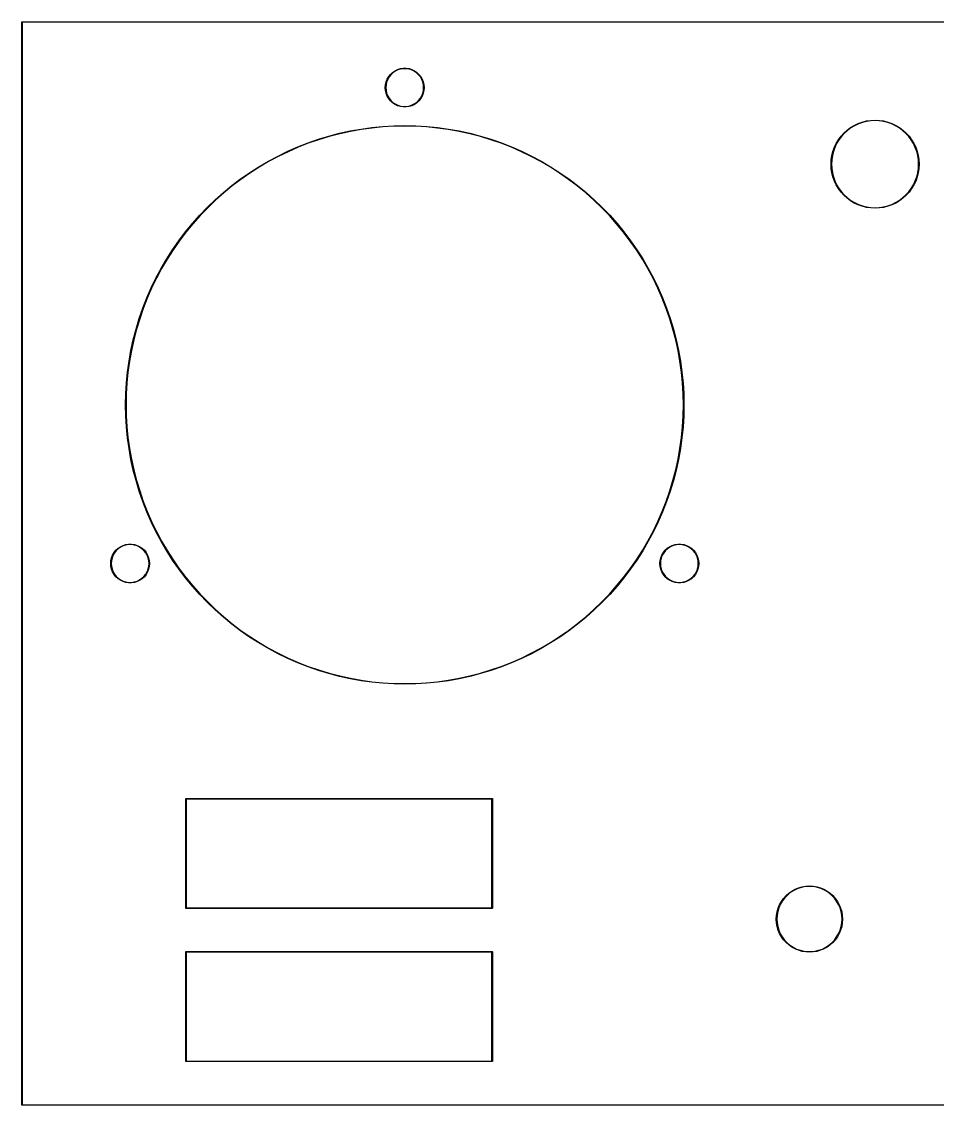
# Model space of a CAD drawing. Extents: x 2.16 to 8.74, y -5.47 to -1.57.
# Drawn here: x 2.164 to 5.46, y -5.473 to -1.574 of the extents above; entities that cross this region are included whole.
import ezdxf

# ---------------------------------------------------------------- set-up
doc = ezdxf.new("R2010")
doc.units = 0
doc.header["$MEASUREMENT"] = 0
doc.layers.add('BLACK', color=7, linetype='CONTINUOUS')

msp = doc.modelspace()

# ---------------------------------------------------------------- linework, layer by layer
at = {"layer": 'BLACK', "linetype": 'CONTINUOUS'}
for p, q in [((2.1644, -1.5748), (2.1647, -1.5741)), ((2.1644, -5.4724), (2.1644, -1.5748)), ((2.1647, -1.5741), (2.1654, -1.5738)), ((2.1654, -1.5738), (8.7402, -1.5738)), ((2.1663, -1.5758), (2.1663, -5.4715)), ((8.7392, -1.5758), (2.1663, -1.5758)), ((3.4997, -1.7564), (3.5084, -1.7505)), ((3.5093, -1.752), (3.5008, -1.7578)), ((3.5084, -1.7505), (3.5178, -1.746)), ((3.5184, -1.7476), (3.5093, -1.752)), ((3.5178, -1.746), (3.5278, -1.7429)), ((3.5282, -1.7446), (3.5184, -1.7476)), ((3.5278, -1.7429), (3.5381, -1.7413)), ((3.5382, -1.7431), (3.5282, -1.7446)), ((3.5381, -1.7413), (3.5485, -1.7413)), ((3.5484, -1.7431), (3.5382, -1.7431)), ((3.5585, -1.7446), (3.5484, -1.7431)), ((3.5485, -1.7413), (3.5589, -1.7429)), ((3.5682, -1.7476), (3.5585, -1.7446)), ((3.5589, -1.7429), (3.5688, -1.746)), ((3.5774, -1.752), (3.5682, -1.7476)), ((3.5688, -1.746), (3.5782, -1.7505)), ((3.5858, -1.7578), (3.5774, -1.752)), ((3.5782, -1.7505), (3.5869, -1.7564)), ((3.4742, -1.8006), (3.4765, -1.7904)), ((3.4782, -1.7909), (3.476, -1.8009)), ((3.4765, -1.7904), (3.4803, -1.7807)), ((3.4819, -1.7815), (3.4782, -1.7909)), ((3.4803, -1.7807), (3.4856, -1.7717)), ((3.487, -1.7727), (3.4819, -1.7815)), ((3.4856, -1.7717), (3.4921, -1.7635)), ((3.4934, -1.7647), (3.487, -1.7727)), ((3.4921, -1.7635), (3.4997, -1.7564)), ((3.5008, -1.7578), (3.4934, -1.7647)), ((3.5932, -1.7647), (3.5858, -1.7578)), ((3.5869, -1.7564), (3.5945, -1.7635)), ((3.5996, -1.7727), (3.5932, -1.7647)), ((3.5945, -1.7635), (3.601, -1.7717)), ((3.6047, -1.7815), (3.5996, -1.7727)), ((3.601, -1.7717), (3.6063, -1.7807)), ((3.6084, -1.7909), (3.6047, -1.7815)), ((3.6063, -1.7807), (3.6101, -1.7904)), ((3.6107, -1.8009), (3.6084, -1.7909)), ((3.6101, -1.7904), (3.6124, -1.8006)), ((3.4734, -1.811), (3.4742, -1.8006)), ((3.4742, -1.8214), (3.4734, -1.811)), ((3.4765, -1.8316), (3.4742, -1.8214)), ((3.476, -1.8009), (3.4752, -1.811)), ((3.4752, -1.811), (3.476, -1.8212)), ((3.476, -1.8212), (3.4782, -1.8311)), ((3.4803, -1.8413), (3.4765, -1.8316)), ((3.4782, -1.8311), (3.4819, -1.8406)), ((3.6047, -1.8406), (3.6084, -1.8311)), ((3.6101, -1.8316), (3.6063, -1.8413)), ((3.6084, -1.8311), (3.6107, -1.8212)), ((3.6124, -1.8214), (3.6101, -1.8316)), ((3.6114, -1.811), (3.6107, -1.8009)), ((3.6107, -1.8212), (3.6114, -1.811)), ((3.6124, -1.8006), (3.6132, -1.811)), ((3.6132, -1.811), (3.6124, -1.8214)), ((3.4856, -1.8504), (3.4803, -1.8413)), ((3.4819, -1.8406), (3.487, -1.8494)), ((3.4921, -1.8586), (3.4856, -1.8504)), ((3.487, -1.8494), (3.4934, -1.8573)), ((3.4997, -1.8657), (3.4921, -1.8586)), ((3.4934, -1.8573), (3.5008, -1.8643)), ((3.5084, -1.8715), (3.4997, -1.8657)), ((3.5008, -1.8643), (3.5093, -1.87)), ((3.5178, -1.8761), (3.5084, -1.8715)), ((3.5093, -1.87), (3.5184, -1.8744)), ((3.5682, -1.8744), (3.5774, -1.87)), ((3.5782, -1.8715), (3.5688, -1.8761)), ((3.5774, -1.87), (3.5858, -1.8643)), ((3.5869, -1.8657), (3.5782, -1.8715)), ((3.5858, -1.8643), (3.5932, -1.8573)), ((3.5945, -1.8586), (3.5869, -1.8657)), ((3.5932, -1.8573), (3.5996, -1.8494)), ((3.601, -1.8504), (3.5945, -1.8586)), ((3.5996, -1.8494), (3.6047, -1.8406)), ((3.6063, -1.8413), (3.601, -1.8504)), ((3.5278, -1.8792), (3.5178, -1.8761)), ((3.5184, -1.8744), (3.5282, -1.8774)), ((3.5381, -1.8807), (3.5278, -1.8792)), ((3.5282, -1.8774), (3.5382, -1.8789)), ((3.5485, -1.8807), (3.5381, -1.8807)), ((3.5382, -1.8789), (3.5484, -1.8789)), ((3.5484, -1.8789), (3.5585, -1.8774)), ((3.5589, -1.8792), (3.5485, -1.8807)), ((3.5585, -1.8774), (3.5682, -1.8744)), ((3.5688, -1.8761), (3.5589, -1.8792)), ((3.4645, -1.9509), (3.5039, -1.9486)), ((3.5039, -1.9486), (3.5433, -1.9478)), ((3.5433, -1.9496), (3.5039, -1.9504)), ((3.5433, -1.9478), (3.5828, -1.9486)), ((3.5827, -1.9504), (3.5433, -1.9496)), ((3.5828, -1.9486), (3.6222, -1.9509)), ((5.1482, -1.9549), (5.1615, -1.9469)), ((5.1624, -1.9484), (5.1492, -1.9563)), ((5.1615, -1.9469), (5.1756, -1.9402)), ((5.1763, -1.9419), (5.1624, -1.9484)), ((5.1756, -1.9402), (5.1902, -1.935)), ((5.1907, -1.9367), (5.1763, -1.9419)), ((5.1902, -1.935), (5.2053, -1.9312)), ((5.2057, -1.9329), (5.1907, -1.9367)), ((5.2053, -1.9312), (5.2207, -1.9289)), ((5.2209, -1.9307), (5.2057, -1.9329)), ((5.2207, -1.9289), (5.2362, -1.9281)), ((5.2362, -1.9299), (5.2209, -1.9307)), ((5.2362, -1.9281), (5.2518, -1.9289)), ((5.2516, -1.9307), (5.2362, -1.9299)), ((5.2668, -1.9329), (5.2516, -1.9307)), ((5.2518, -1.9289), (5.2671, -1.9312)), ((5.2817, -1.9367), (5.2668, -1.9329)), ((5.2671, -1.9312), (5.2822, -1.935)), ((5.2962, -1.9419), (5.2817, -1.9367)), ((5.2822, -1.935), (5.2969, -1.9402)), ((5.3101, -1.9484), (5.2962, -1.9419)), ((5.2969, -1.9402), (5.3109, -1.9469)), ((5.3233, -1.9563), (5.3101, -1.9484)), ((5.3109, -1.9469), (5.3243, -1.9549)), ((3.2328, -1.997), (3.2705, -1.9856)), ((3.271, -1.9873), (3.2333, -1.9987)), ((3.2705, -1.9856), (3.3087, -1.9756)), ((3.3091, -1.9773), (3.271, -1.9873)), ((3.3087, -1.9756), (3.3473, -1.9671)), ((3.3476, -1.9689), (3.3091, -1.9773)), ((3.3473, -1.9671), (3.3861, -1.9602)), ((3.3864, -1.962), (3.3476, -1.9689)), ((3.3861, -1.9602), (3.4252, -1.9548)), ((3.4254, -1.9566), (3.3864, -1.962)), ((3.4252, -1.9548), (3.4645, -1.9509)), ((3.4646, -1.9527), (3.4254, -1.9566)), ((3.5039, -1.9504), (3.4646, -1.9527)), ((3.622, -1.9527), (3.5827, -1.9504)), ((3.6612, -1.9566), (3.622, -1.9527)), ((3.6222, -1.9509), (3.6614, -1.9548)), ((3.7002, -1.962), (3.6612, -1.9566)), ((3.6614, -1.9548), (3.7005, -1.9602)), ((3.739, -1.9689), (3.7002, -1.962)), ((3.7005, -1.9602), (3.7394, -1.9671)), ((3.7775, -1.9773), (3.739, -1.9689)), ((3.7394, -1.9671), (3.7779, -1.9756)), ((3.8156, -1.9873), (3.7775, -1.9773)), ((3.7779, -1.9756), (3.8161, -1.9856)), ((3.8533, -1.9987), (3.8156, -1.9873)), ((3.8161, -1.9856), (3.8538, -1.997)), ((5.1045, -1.9986), (5.1137, -1.9861)), ((5.1151, -1.9872), (5.1059, -1.9996)), ((5.1137, -1.9861), (5.1242, -1.9746)), ((5.1254, -1.9758), (5.1151, -1.9872)), ((5.1242, -1.9746), (5.1357, -1.9641)), ((5.1368, -1.9655), (5.1254, -1.9758)), ((5.1357, -1.9641), (5.1482, -1.9549)), ((5.1492, -1.9563), (5.1368, -1.9655)), ((5.3356, -1.9655), (5.3233, -1.9563)), ((5.3243, -1.9549), (5.3367, -1.9641)), ((5.347, -1.9758), (5.3356, -1.9655)), ((5.3367, -1.9641), (5.3483, -1.9746)), ((5.3573, -1.9872), (5.347, -1.9758)), ((5.3483, -1.9746), (5.3587, -1.9861)), ((5.3665, -1.9996), (5.3573, -1.9872)), ((5.3587, -1.9861), (5.368, -1.9986)), ((3.1226, -2.0401), (3.1587, -2.0243)), ((3.1594, -2.026), (3.1233, -2.0418)), ((3.1587, -2.0243), (3.1955, -2.0099)), ((3.1961, -2.0116), (3.1594, -2.026)), ((3.1955, -2.0099), (3.2328, -1.997)), ((3.2333, -1.9987), (3.1961, -2.0116)), ((3.8905, -2.0116), (3.8533, -1.9987)), ((3.8538, -1.997), (3.8911, -2.0099)), ((3.9272, -2.026), (3.8905, -2.0116)), ((3.8911, -2.0099), (3.9279, -2.0243)), ((3.9633, -2.0418), (3.9272, -2.026)), ((3.9279, -2.0243), (3.964, -2.0401)), ((5.0846, -2.0406), (5.0898, -2.026)), ((5.0915, -2.0267), (5.0863, -2.0411)), ((5.0898, -2.026), (5.0965, -2.0119)), ((5.098, -2.0128), (5.0915, -2.0267)), ((5.0965, -2.0119), (5.1045, -1.9986)), ((5.1059, -1.9996), (5.098, -2.0128)), ((5.3744, -2.0128), (5.3665, -1.9996)), ((5.368, -1.9986), (5.376, -2.0119)), ((5.381, -2.0267), (5.3744, -2.0128)), ((5.376, -2.0119), (5.3826, -2.026)), ((5.3862, -2.0411), (5.381, -2.0267)), ((5.3826, -2.026), (5.3879, -2.0406)), ((3.0523, -2.076), (3.0871, -2.0574)), ((3.0879, -2.0589), (3.0531, -2.0775)), ((3.0871, -2.0574), (3.1226, -2.0401)), ((3.1233, -2.0418), (3.0879, -2.0589)), ((3.9987, -2.0589), (3.9633, -2.0418)), ((3.964, -2.0401), (3.9995, -2.0574)), ((4.0335, -2.0775), (3.9987, -2.0589)), ((3.9995, -2.0574), (4.0343, -2.076)), ((5.0785, -2.0711), (5.0808, -2.0557)), ((5.0825, -2.056), (5.0803, -2.0713)), ((5.0808, -2.0557), (5.0846, -2.0406)), ((5.0863, -2.0411), (5.0825, -2.056)), ((5.3899, -2.056), (5.3862, -2.0411)), ((5.3879, -2.0406), (5.3916, -2.0557)), ((5.3922, -2.0713), (5.3899, -2.056)), ((5.3916, -2.0557), (5.3939, -2.0711)), ((2.985, -2.1172), (3.0182, -2.0959)), ((3.0192, -2.0974), (2.986, -2.1187)), ((3.0182, -2.0959), (3.0523, -2.076)), ((3.0531, -2.0775), (3.0192, -2.0974)), ((4.0674, -2.0974), (4.0335, -2.0775)), ((4.0343, -2.076), (4.0684, -2.0959)), ((4.1006, -2.1187), (4.0674, -2.0974)), ((4.0684, -2.0959), (4.1016, -2.1172)), ((5.0778, -2.0866), (5.0785, -2.0711)), ((5.0785, -2.1021), (5.0778, -2.0866)), ((5.0808, -2.1175), (5.0785, -2.1021)), ((5.0803, -2.0713), (5.0795, -2.0866)), ((5.0795, -2.0866), (5.0803, -2.102)), ((5.0803, -2.102), (5.0825, -2.1172)), ((5.3899, -2.1172), (5.3922, -2.102)), ((5.3939, -2.1021), (5.3916, -2.1175)), ((5.3929, -2.0866), (5.3922, -2.0713)), ((5.3922, -2.102), (5.3929, -2.0866)), ((5.3939, -2.0711), (5.3947, -2.0866)), ((5.3947, -2.0866), (5.3939, -2.1021)), ((2.9212, -2.1636), (2.9526, -2.1398)), ((2.9537, -2.1412), (2.9223, -2.165)), ((2.9526, -2.1398), (2.985, -2.1172)), ((2.986, -2.1187), (2.9537, -2.1412)), ((4.1329, -2.1412), (4.1006, -2.1187)), ((4.1016, -2.1172), (4.134, -2.1398)), ((4.1643, -2.165), (4.1329, -2.1412)), ((4.134, -2.1398), (4.1654, -2.1636)), ((5.0846, -2.1326), (5.0808, -2.1175)), ((5.0825, -2.1172), (5.0863, -2.1321)), ((5.0898, -2.1473), (5.0846, -2.1326)), ((5.0863, -2.1321), (5.0915, -2.1466)), ((5.381, -2.1466), (5.3862, -2.1321)), ((5.3879, -2.1326), (5.3826, -2.1473)), ((5.3862, -2.1321), (5.3899, -2.1172)), ((5.3916, -2.1175), (5.3879, -2.1326)), ((2.8907, -2.1886), (2.9212, -2.1636)), ((2.9223, -2.165), (2.8918, -2.19)), ((4.1948, -2.19), (4.1643, -2.165)), ((4.1654, -2.1636), (4.196, -2.1886)), ((5.0965, -2.1613), (5.0898, -2.1473)), ((5.0915, -2.1466), (5.098, -2.1605)), ((5.1045, -2.1747), (5.0965, -2.1613)), ((5.098, -2.1605), (5.1059, -2.1737)), ((5.1137, -2.1871), (5.1045, -2.1747)), ((5.1059, -2.1737), (5.1151, -2.186)), ((5.3573, -2.186), (5.3665, -2.1737)), ((5.368, -2.1747), (5.3587, -2.1871)), ((5.3665, -2.1737), (5.3744, -2.1605)), ((5.376, -2.1613), (5.368, -2.1747)), ((5.3744, -2.1605), (5.381, -2.1466)), ((5.3826, -2.1473), (5.376, -2.1613)), ((2.8327, -2.2422), (2.8612, -2.2148)), ((2.8624, -2.2161), (2.834, -2.2434)), ((2.8612, -2.2148), (2.8907, -2.1886)), ((2.8918, -2.19), (2.8624, -2.2161)), ((4.2242, -2.2161), (4.1948, -2.19)), ((4.196, -2.1886), (4.2254, -2.2148)), ((4.2526, -2.2434), (4.2242, -2.2161)), ((4.2254, -2.2148), (4.2539, -2.2422)), ((5.1242, -2.1987), (5.1137, -2.1871)), ((5.1151, -2.186), (5.1254, -2.1974)), ((5.1357, -2.2091), (5.1242, -2.1987)), ((5.1254, -2.1974), (5.1368, -2.2077)), ((5.1482, -2.2184), (5.1357, -2.2091)), ((5.1368, -2.2077), (5.1492, -2.2169)), ((5.1615, -2.2264), (5.1482, -2.2184)), ((5.1492, -2.2169), (5.1624, -2.2248)), ((5.3101, -2.2248), (5.3233, -2.2169)), ((5.3243, -2.2184), (5.3109, -2.2264)), ((5.3233, -2.2169), (5.3356, -2.2077)), ((5.3367, -2.2091), (5.3243, -2.2184)), ((5.3356, -2.2077), (5.347, -2.1974)), ((5.3483, -2.1987), (5.3367, -2.2091)), ((5.347, -2.1974), (5.3573, -2.186)), ((5.3587, -2.1871), (5.3483, -2.1987)), ((2.8054, -2.2706), (2.8327, -2.2422)), ((2.834, -2.2434), (2.8067, -2.2718)), ((4.2799, -2.2718), (4.2526, -2.2434)), ((4.2539, -2.2422), (4.2812, -2.2706)), ((5.1756, -2.233), (5.1615, -2.2264)), ((5.1624, -2.2248), (5.1763, -2.2314)), ((5.1902, -2.2383), (5.1756, -2.233)), ((5.1763, -2.2314), (5.1907, -2.2366)), ((5.2053, -2.242), (5.1902, -2.2383)), ((5.1907, -2.2366), (5.2057, -2.2403)), ((5.2207, -2.2443), (5.2053, -2.242)), ((5.2057, -2.2403), (5.2209, -2.2425)), ((5.2362, -2.2451), (5.2207, -2.2443)), ((5.2209, -2.2425), (5.2362, -2.2433)), ((5.2362, -2.2433), (5.2516, -2.2425)), ((5.2518, -2.2443), (5.2362, -2.2451)), ((5.2516, -2.2425), (5.2668, -2.2403)), ((5.2671, -2.242), (5.2518, -2.2443)), ((5.2668, -2.2403), (5.2817, -2.2366)), ((5.2822, -2.2383), (5.2671, -2.242)), ((5.2817, -2.2366), (5.2962, -2.2314)), ((5.2969, -2.233), (5.2822, -2.2383)), ((5.2962, -2.2314), (5.3101, -2.2248)), ((5.3109, -2.2264), (5.2969, -2.233)), ((2.7541, -2.3306), (2.7792, -2.3001)), ((2.7792, -2.3001), (2.8054, -2.2706)), ((2.8067, -2.2718), (2.7805, -2.3013)), ((4.3061, -2.3013), (4.2799, -2.2718)), ((4.2812, -2.2706), (4.3075, -2.3001)), ((4.3075, -2.3001), (4.3325, -2.3306)), ((2.7303, -2.3621), (2.7541, -2.3306)), ((2.7555, -2.3317), (2.7317, -2.3631)), ((2.7805, -2.3013), (2.7555, -2.3317)), ((4.3311, -2.3317), (4.3061, -2.3013)), ((4.3549, -2.3631), (4.3311, -2.3317)), ((4.3325, -2.3306), (4.3563, -2.3621)), ((2.7077, -2.3945), (2.7303, -2.3621)), ((2.7317, -2.3631), (2.7092, -2.3954)), ((4.3774, -2.3954), (4.3549, -2.3631)), ((4.3563, -2.3621), (4.3789, -2.3945)), ((2.6865, -2.4277), (2.7077, -2.3945)), ((2.7092, -2.3954), (2.688, -2.4286)), ((4.3986, -2.4286), (4.3774, -2.3954)), ((4.3789, -2.3945), (4.4001, -2.4277)), ((2.6665, -2.4617), (2.6865, -2.4277)), ((2.688, -2.4286), (2.6681, -2.4626)), ((4.4185, -2.4626), (4.3986, -2.4286)), ((4.4001, -2.4277), (4.4201, -2.4617)), ((2.6479, -2.4965), (2.6665, -2.4617)), ((2.6681, -2.4626), (2.6495, -2.4973)), ((4.4371, -2.4973), (4.4185, -2.4626)), ((4.4201, -2.4617), (4.4387, -2.4965)), ((2.6149, -2.5682), (2.6307, -2.532)), ((2.6323, -2.5328), (2.6165, -2.5689)), ((2.6307, -2.532), (2.6479, -2.4965)), ((2.6495, -2.4973), (2.6323, -2.5328)), ((4.4543, -2.5328), (4.4371, -2.4973)), ((4.4387, -2.4965), (4.4559, -2.532)), ((4.4701, -2.5689), (4.4543, -2.5328)), ((4.4559, -2.532), (4.4717, -2.5682)), ((2.6005, -2.6049), (2.6149, -2.5682)), ((2.6165, -2.5689), (2.6022, -2.6055)), ((4.4845, -2.6055), (4.4701, -2.5689)), ((4.4717, -2.5682), (4.4861, -2.6049)), ((2.5876, -2.6422), (2.6005, -2.6049)), ((2.6022, -2.6055), (2.5893, -2.6428)), ((4.4974, -2.6428), (4.4845, -2.6055)), ((4.4861, -2.6049), (4.499, -2.6422)), ((2.5761, -2.68), (2.5876, -2.6422)), ((2.5893, -2.6428), (2.5778, -2.6805)), ((4.5088, -2.6805), (4.4974, -2.6428)), ((4.499, -2.6422), (4.5105, -2.68)), ((2.5662, -2.7182), (2.5761, -2.68)), ((2.5778, -2.6805), (2.5679, -2.7186)), ((4.5187, -2.7186), (4.5088, -2.6805)), ((4.5105, -2.68), (4.5205, -2.7182)), ((2.5577, -2.7567), (2.5662, -2.7182)), ((2.5679, -2.7186), (2.5594, -2.7571)), ((4.5272, -2.7571), (4.5187, -2.7186)), ((4.5205, -2.7182), (4.5289, -2.7567)), ((2.5508, -2.7956), (2.5577, -2.7567)), ((2.5594, -2.7571), (2.5525, -2.7958)), ((4.5341, -2.7958), (4.5272, -2.7571)), ((4.5289, -2.7567), (4.5359, -2.7956)), ((2.5454, -2.8346), (2.5508, -2.7956)), ((2.5525, -2.7958), (2.5471, -2.8348)), ((4.5395, -2.8348), (4.5341, -2.7958)), ((4.5359, -2.7956), (4.5413, -2.8346)), ((2.5415, -2.8739), (2.5454, -2.8346)), ((2.5471, -2.8348), (2.5433, -2.874)), ((4.5434, -2.874), (4.5395, -2.8348)), ((4.5413, -2.8346), (4.5451, -2.8739)), ((2.5392, -2.9133), (2.5415, -2.8739)), ((2.5433, -2.874), (2.5409, -2.9134)), ((4.5457, -2.9134), (4.5434, -2.874)), ((4.5451, -2.8739), (4.5475, -2.9133)), ((2.5384, -2.9528), (2.5392, -2.9133)), ((2.5409, -2.9134), (2.5402, -2.9528)), ((4.5465, -2.9528), (4.5457, -2.9134)), ((4.5475, -2.9133), (4.5482, -2.9528)), ((2.5392, -2.9922), (2.5384, -2.9528)), ((2.5402, -2.9528), (2.5409, -2.9921)), ((4.5457, -2.9921), (4.5465, -2.9528)), ((4.5482, -2.9528), (4.5475, -2.9922)), ((2.5415, -3.0316), (2.5392, -2.9922)), ((2.5409, -2.9921), (2.5433, -3.0315)), ((4.5434, -3.0315), (4.5457, -2.9921)), ((4.5475, -2.9922), (4.5451, -3.0316)), ((2.5454, -3.0709), (2.5415, -3.0316)), ((2.5433, -3.0315), (2.5471, -3.0707)), ((4.5395, -3.0707), (4.5434, -3.0315)), ((4.5451, -3.0316), (4.5413, -3.0709)), ((2.5508, -3.11), (2.5454, -3.0709)), ((2.5471, -3.0707), (2.5525, -3.1097)), ((4.5341, -3.1097), (4.5395, -3.0707)), ((4.5413, -3.0709), (4.5359, -3.11)), ((2.5577, -3.1488), (2.5508, -3.11)), ((2.5525, -3.1097), (2.5594, -3.1485)), ((4.5272, -3.1485), (4.5341, -3.1097)), ((4.5359, -3.11), (4.5289, -3.1488)), ((2.5662, -3.1874), (2.5577, -3.1488)), ((2.5594, -3.1485), (2.5679, -3.1869)), ((4.5187, -3.1869), (4.5272, -3.1485)), ((4.5289, -3.1488), (4.5205, -3.1874)), ((2.5761, -3.2255), (2.5662, -3.1874)), ((2.5679, -3.1869), (2.5778, -3.2251)), ((4.5088, -3.2251), (4.5187, -3.1869)), ((4.5205, -3.1874), (4.5105, -3.2255)), ((2.5876, -3.2633), (2.5761, -3.2255)), ((2.5778, -3.2251), (2.5893, -3.2627)), ((4.4974, -3.2627), (4.5088, -3.2251)), ((4.5105, -3.2255), (4.499, -3.2633)), ((2.6005, -3.3006), (2.5876, -3.2633)), ((2.5893, -3.2627), (2.6022, -3.3)), ((4.4845, -3.3), (4.4974, -3.2627)), ((4.499, -3.2633), (4.4861, -3.3006)), ((2.6149, -3.3373), (2.6005, -3.3006)), ((2.6022, -3.3), (2.6165, -3.3366)), ((4.4701, -3.3366), (4.4845, -3.3)), ((4.4861, -3.3006), (4.4717, -3.3373)), ((2.6307, -3.3735), (2.6149, -3.3373)), ((2.6165, -3.3366), (2.6323, -3.3727)), ((4.4543, -3.3727), (4.4701, -3.3366)), ((4.4717, -3.3373), (4.4559, -3.3735)), ((2.6479, -3.409), (2.6307, -3.3735)), ((2.6323, -3.3727), (2.6495, -3.4082)), ((4.4371, -3.4082), (4.4543, -3.3727)), ((4.4559, -3.3735), (4.4387, -3.409)), ((2.6665, -3.4438), (2.6479, -3.409)), ((2.6495, -3.4082), (2.6681, -3.4429)), ((4.4185, -3.4429), (4.4371, -3.4082)), ((4.4387, -3.409), (4.4201, -3.4438)), ((2.5035, -3.4761), (2.5112, -3.469)), ((2.5123, -3.4704), (2.5048, -3.4773)), ((2.5112, -3.469), (2.5198, -3.4631)), ((2.5207, -3.4646), (2.5123, -3.4704)), ((2.5198, -3.4631), (2.5292, -3.4586)), ((2.5298, -3.4602), (2.5207, -3.4646)), ((2.5292, -3.4586), (2.5392, -3.4555)), ((2.5396, -3.4572), (2.5298, -3.4602)), ((2.5392, -3.4555), (2.5495, -3.4539)), ((2.5496, -3.4557), (2.5396, -3.4572)), ((2.5495, -3.4539), (2.5599, -3.4539)), ((2.5598, -3.4557), (2.5496, -3.4557)), ((2.5699, -3.4572), (2.5598, -3.4557)), ((2.5599, -3.4539), (2.5703, -3.4555)), ((2.5796, -3.4602), (2.5699, -3.4572)), ((2.5703, -3.4555), (2.5803, -3.4586)), ((2.5888, -3.4646), (2.5796, -3.4602)), ((2.5803, -3.4586), (2.5897, -3.4631)), ((2.5972, -3.4704), (2.5888, -3.4646)), ((2.5897, -3.4631), (2.5983, -3.469)), ((2.6046, -3.4773), (2.5972, -3.4704)), ((2.5983, -3.469), (2.606, -3.4761)), ((2.6865, -3.4778), (2.6665, -3.4438)), ((2.6681, -3.4429), (2.688, -3.4769)), ((4.3986, -3.4769), (4.4185, -3.4429)), ((4.4201, -3.4438), (4.4001, -3.4778)), ((4.4807, -3.4761), (4.4883, -3.469)), ((4.4894, -3.4704), (4.482, -3.4773)), ((4.4883, -3.469), (4.4969, -3.4631)), ((4.4978, -3.4646), (4.4894, -3.4704)), ((4.4969, -3.4631), (4.5064, -3.4586)), ((4.507, -3.4602), (4.4978, -3.4646)), ((4.5064, -3.4586), (4.5163, -3.4555)), ((4.5167, -3.4572), (4.507, -3.4602)), ((4.5163, -3.4555), (4.5267, -3.4539)), ((4.5268, -3.4557), (4.5167, -3.4572)), ((4.5267, -3.4539), (4.5371, -3.4539)), ((4.537, -3.4557), (4.5268, -3.4557)), ((4.547, -3.4572), (4.537, -3.4557)), ((4.5371, -3.4539), (4.5474, -3.4555)), ((4.5568, -3.4602), (4.547, -3.4572)), ((4.5474, -3.4555), (4.5574, -3.4586)), ((4.5659, -3.4646), (4.5568, -3.4602)), ((4.5574, -3.4586), (4.5668, -3.4631)), ((4.5744, -3.4704), (4.5659, -3.4646)), ((4.5668, -3.4631), (4.5755, -3.469)), ((4.5818, -3.4773), (4.5744, -3.4704)), ((4.5755, -3.469), (4.5831, -3.4761)), ((2.4856, -3.5132), (2.4879, -3.503)), ((2.4896, -3.5035), (2.4874, -3.5135)), ((2.4879, -3.503), (2.4918, -3.4933)), ((2.4934, -3.4941), (2.4896, -3.5035)), ((2.4918, -3.4933), (2.497, -3.4843)), ((2.4985, -3.4853), (2.4934, -3.4941)), ((2.497, -3.4843), (2.5035, -3.4761)), ((2.5048, -3.4773), (2.4985, -3.4853)), ((2.611, -3.4853), (2.6046, -3.4773)), ((2.606, -3.4761), (2.6125, -3.4843)), ((2.6161, -3.4941), (2.611, -3.4853)), ((2.6125, -3.4843), (2.6177, -3.4933)), ((2.6198, -3.5035), (2.6161, -3.4941)), ((2.6177, -3.4933), (2.6215, -3.503)), ((2.6221, -3.5135), (2.6198, -3.5035)), ((2.6215, -3.503), (2.6238, -3.5132)), ((2.7077, -3.5111), (2.6865, -3.4778)), ((2.688, -3.4769), (2.7092, -3.5101)), ((4.3774, -3.5101), (4.3986, -3.4769)), ((4.4001, -3.4778), (4.3789, -3.5111)), ((4.4628, -3.5132), (4.4651, -3.503)), ((4.4668, -3.5035), (4.4645, -3.5135)), ((4.4651, -3.503), (4.4689, -3.4933)), ((4.4705, -3.4941), (4.4668, -3.5035)), ((4.4689, -3.4933), (4.4742, -3.4843)), ((4.4756, -3.4853), (4.4705, -3.4941)), ((4.4742, -3.4843), (4.4807, -3.4761)), ((4.482, -3.4773), (4.4756, -3.4853)), ((4.5882, -3.4853), (4.5818, -3.4773)), ((4.5831, -3.4761), (4.5896, -3.4843)), ((4.5932, -3.4941), (4.5882, -3.4853)), ((4.5896, -3.4843), (4.5949, -3.4933)), ((4.597, -3.5035), (4.5932, -3.4941)), ((4.5949, -3.4933), (4.5987, -3.503)), ((4.5992, -3.5135), (4.597, -3.5035)), ((4.5987, -3.503), (4.601, -3.5132)), ((2.4848, -3.5236), (2.4856, -3.5132)), ((2.4856, -3.534), (2.4848, -3.5236)), ((2.4879, -3.5442), (2.4856, -3.534)), ((2.4874, -3.5135), (2.4866, -3.5236)), ((2.4866, -3.5236), (2.4874, -3.5338)), ((2.4874, -3.5338), (2.4896, -3.5437)), ((2.4918, -3.5539), (2.4879, -3.5442)), ((2.4896, -3.5437), (2.4934, -3.5532)), ((2.6161, -3.5532), (2.6198, -3.5437)), ((2.6215, -3.5442), (2.6177, -3.5539)), ((2.6198, -3.5437), (2.6221, -3.5338)), ((2.6238, -3.534), (2.6215, -3.5442)), ((2.6228, -3.5236), (2.6221, -3.5135)), ((2.6221, -3.5338), (2.6228, -3.5236)), ((2.6238, -3.5132), (2.6246, -3.5236)), ((2.6246, -3.5236), (2.6238, -3.534)), ((2.7303, -3.5434), (2.7077, -3.5111)), ((2.7092, -3.5101), (2.7317, -3.5424)), ((2.7541, -3.5749), (2.7303, -3.5434)), ((2.7317, -3.5424), (2.7555, -3.5738)), ((4.3311, -3.5738), (4.3549, -3.5424)), ((4.3563, -3.5434), (4.3325, -3.5749)), ((4.3549, -3.5424), (4.3774, -3.5101)), ((4.3789, -3.5111), (4.3563, -3.5434)), ((4.462, -3.5236), (4.4628, -3.5132)), ((4.4628, -3.534), (4.462, -3.5236)), ((4.4651, -3.5442), (4.4628, -3.534)), ((4.4645, -3.5135), (4.4638, -3.5236)), ((4.4638, -3.5236), (4.4645, -3.5338)), ((4.4645, -3.5338), (4.4668, -3.5437)), ((4.4689, -3.5539), (4.4651, -3.5442)), ((4.4668, -3.5437), (4.4705, -3.5532)), ((4.5932, -3.5532), (4.597, -3.5437)), ((4.5987, -3.5442), (4.5949, -3.5539)), ((4.597, -3.5437), (4.5992, -3.5338)), ((4.601, -3.534), (4.5987, -3.5442)), ((4.6, -3.5236), (4.5992, -3.5135)), ((4.5992, -3.5338), (4.6, -3.5236)), ((4.601, -3.5132), (4.6018, -3.5236)), ((4.6018, -3.5236), (4.601, -3.534)), ((2.497, -3.563), (2.4918, -3.5539)), ((2.4934, -3.5532), (2.4985, -3.562)), ((2.5035, -3.5712), (2.497, -3.563)), ((2.4985, -3.562), (2.5048, -3.5699)), ((2.5112, -3.5783), (2.5035, -3.5712)), ((2.5048, -3.5699), (2.5123, -3.5769)), ((2.5198, -3.5841), (2.5112, -3.5783)), ((2.5123, -3.5769), (2.5207, -3.5826)), ((2.5292, -3.5887), (2.5198, -3.5841)), ((2.5207, -3.5826), (2.5298, -3.587)), ((2.5298, -3.587), (2.5396, -3.59)), ((2.5699, -3.59), (2.5796, -3.587)), ((2.5796, -3.587), (2.5888, -3.5826)), ((2.5897, -3.5841), (2.5803, -3.5887)), ((2.5888, -3.5826), (2.5972, -3.5769)), ((2.5983, -3.5783), (2.5897, -3.5841)), ((2.5972, -3.5769), (2.6046, -3.5699)), ((2.606, -3.5712), (2.5983, -3.5783)), ((2.6046, -3.5699), (2.611, -3.562)), ((2.6125, -3.563), (2.606, -3.5712)), ((2.611, -3.562), (2.6161, -3.5532)), ((2.6177, -3.5539), (2.6125, -3.563)), ((2.7792, -3.6054), (2.7541, -3.5749)), ((2.7555, -3.5738), (2.7805, -3.6042)), ((4.3061, -3.6042), (4.3311, -3.5738)), ((4.3325, -3.5749), (4.3075, -3.6054)), ((4.4742, -3.563), (4.4689, -3.5539)), ((4.4705, -3.5532), (4.4756, -3.562)), ((4.4807, -3.5712), (4.4742, -3.563)), ((4.4756, -3.562), (4.482, -3.5699)), ((4.4883, -3.5783), (4.4807, -3.5712)), ((4.482, -3.5699), (4.4894, -3.5769)), ((4.4969, -3.5841), (4.4883, -3.5783)), ((4.4894, -3.5769), (4.4978, -3.5826)), ((4.5064, -3.5887), (4.4969, -3.5841)), ((4.4978, -3.5826), (4.507, -3.587)), ((4.507, -3.587), (4.5167, -3.59)), ((4.547, -3.59), (4.5568, -3.587)), ((4.5568, -3.587), (4.5659, -3.5826)), ((4.5668, -3.5841), (4.5574, -3.5887)), ((4.5659, -3.5826), (4.5744, -3.5769)), ((4.5755, -3.5783), (4.5668, -3.5841)), ((4.5744, -3.5769), (4.5818, -3.5699)), ((4.5831, -3.5712), (4.5755, -3.5783)), ((4.5818, -3.5699), (4.5882, -3.562)), ((4.5896, -3.563), (4.5831, -3.5712)), ((4.5882, -3.562), (4.5932, -3.5532)), ((4.5949, -3.5539), (4.5896, -3.563)), ((2.5392, -3.5918), (2.5292, -3.5887)), ((2.5495, -3.5933), (2.5392, -3.5918)), ((2.5396, -3.59), (2.5496, -3.5915)), ((2.5599, -3.5933), (2.5495, -3.5933)), ((2.5496, -3.5915), (2.5598, -3.5915)), ((2.5598, -3.5915), (2.5699, -3.59)), ((2.5703, -3.5918), (2.5599, -3.5933)), ((2.5803, -3.5887), (2.5703, -3.5918)), ((2.8054, -3.6349), (2.7792, -3.6054)), ((2.7805, -3.6042), (2.8067, -3.6337)), ((4.2799, -3.6337), (4.3061, -3.6042)), ((4.3075, -3.6054), (4.2812, -3.6349)), ((4.5163, -3.5918), (4.5064, -3.5887)), ((4.5267, -3.5933), (4.5163, -3.5918)), ((4.5167, -3.59), (4.5268, -3.5915)), ((4.5371, -3.5933), (4.5267, -3.5933)), ((4.5268, -3.5915), (4.537, -3.5915)), ((4.537, -3.5915), (4.547, -3.59)), ((4.5474, -3.5918), (4.5371, -3.5933)), ((4.5574, -3.5887), (4.5474, -3.5918)), ((2.8327, -3.6633), (2.8054, -3.6349)), ((2.8067, -3.6337), (2.834, -3.6621)), ((2.8612, -3.6907), (2.8327, -3.6633)), ((2.834, -3.6621), (2.8624, -3.6894)), ((4.2242, -3.6894), (4.2526, -3.6621)), ((4.2539, -3.6633), (4.2254, -3.6907)), ((4.2526, -3.6621), (4.2799, -3.6337)), ((4.2812, -3.6349), (4.2539, -3.6633)), ((2.8907, -3.7169), (2.8612, -3.6907)), ((2.8624, -3.6894), (2.8918, -3.7156)), ((4.1948, -3.7156), (4.2242, -3.6894)), ((4.2254, -3.6907), (4.196, -3.7169)), ((2.9212, -3.7419), (2.8907, -3.7169)), ((2.8918, -3.7156), (2.9223, -3.7405)), ((2.9526, -3.7658), (2.9212, -3.7419)), ((2.9223, -3.7405), (2.9537, -3.7643)), ((4.1329, -3.7643), (4.1643, -3.7405)), ((4.1654, -3.7419), (4.134, -3.7658)), ((4.1643, -3.7405), (4.1948, -3.7156)), ((4.196, -3.7169), (4.1654, -3.7419)), ((2.985, -3.7883), (2.9526, -3.7658)), ((2.9537, -3.7643), (2.986, -3.7868)), ((4.1006, -3.7868), (4.1329, -3.7643)), ((4.134, -3.7658), (4.1016, -3.7883)), ((3.0182, -3.8096), (2.985, -3.7883)), ((2.986, -3.7868), (3.0192, -3.8081)), ((3.0523, -3.8295), (3.0182, -3.8096)), ((3.0192, -3.8081), (3.0531, -3.828)), ((4.0335, -3.828), (4.0674, -3.8081)), ((4.0684, -3.8096), (4.0343, -3.8295)), ((4.0674, -3.8081), (4.1006, -3.7868)), ((4.1016, -3.7883), (4.0684, -3.8096)), ((3.0871, -3.8481), (3.0523, -3.8295)), ((3.0531, -3.828), (3.0879, -3.8466)), ((3.1226, -3.8654), (3.0871, -3.8481)), ((3.0879, -3.8466), (3.1233, -3.8638)), ((3.9633, -3.8638), (3.9987, -3.8466)), ((3.9995, -3.8481), (3.964, -3.8654)), ((3.9987, -3.8466), (4.0335, -3.828)), ((4.0343, -3.8295), (3.9995, -3.8481)), ((3.1587, -3.8812), (3.1226, -3.8654)), ((3.1233, -3.8638), (3.1594, -3.8795)), ((3.1955, -3.8956), (3.1587, -3.8812)), ((3.1594, -3.8795), (3.1961, -3.8939)), ((3.2328, -3.9085), (3.1955, -3.8956)), ((3.1961, -3.8939), (3.2333, -3.9068)), ((3.8533, -3.9068), (3.8905, -3.8939)), ((3.8911, -3.8956), (3.8538, -3.9085)), ((3.8905, -3.8939), (3.9272, -3.8795)), ((3.9279, -3.8812), (3.8911, -3.8956)), ((3.9272, -3.8795), (3.9633, -3.8638)), ((3.964, -3.8654), (3.9279, -3.8812)), ((3.2705, -3.9199), (3.2328, -3.9085)), ((3.2333, -3.9068), (3.271, -3.9182)), ((3.3087, -3.9299), (3.2705, -3.9199)), ((3.271, -3.9182), (3.3091, -3.9282)), ((3.3473, -3.9384), (3.3087, -3.9299)), ((3.3091, -3.9282), (3.3476, -3.9366)), ((3.3861, -3.9453), (3.3473, -3.9384)), ((3.3476, -3.9366), (3.3864, -3.9436)), ((3.7002, -3.9436), (3.739, -3.9366)), ((3.7394, -3.9384), (3.7005, -3.9453)), ((3.739, -3.9366), (3.7775, -3.9282)), ((3.7779, -3.9299), (3.7394, -3.9384)), ((3.7775, -3.9282), (3.8156, -3.9182)), ((3.8161, -3.9199), (3.7779, -3.9299)), ((3.8156, -3.9182), (3.8533, -3.9068)), ((3.8538, -3.9085), (3.8161, -3.9199)), ((3.4252, -3.9507), (3.3861, -3.9453)), ((3.3864, -3.9436), (3.4254, -3.9489)), ((3.4645, -3.9546), (3.4252, -3.9507)), ((3.4254, -3.9489), (3.4646, -3.9528)), ((3.5039, -3.9569), (3.4645, -3.9546)), ((3.4646, -3.9528), (3.5039, -3.9551)), ((3.5039, -3.9551), (3.5433, -3.9559)), ((3.5433, -3.9577), (3.5039, -3.9569)), ((3.5433, -3.9559), (3.5827, -3.9551)), ((3.5828, -3.9569), (3.5433, -3.9577)), ((3.5827, -3.9551), (3.622, -3.9528)), ((3.6222, -3.9546), (3.5828, -3.9569)), ((3.622, -3.9528), (3.6612, -3.9489)), ((3.6614, -3.9507), (3.6222, -3.9546)), ((3.6612, -3.9489), (3.7002, -3.9436)), ((3.7005, -3.9453), (3.6614, -3.9507)), ((2.7549, -4.3701), (2.7552, -4.3694)), ((2.7549, -4.7638), (2.7549, -4.3701)), ((2.7552, -4.3694), (2.7559, -4.3691)), ((2.7559, -4.3691), (3.8583, -4.3691)), ((2.7569, -4.3711), (2.7569, -4.7628)), ((3.8573, -4.3711), (2.7569, -4.3711)), ((3.8573, -4.7628), (3.8573, -4.3711)), ((3.8583, -4.3691), (3.859, -4.3694)), ((3.859, -4.3694), (3.8593, -4.3701)), ((3.8593, -4.3701), (3.8593, -4.7638)), ((4.9195, -4.7178), (4.9101, -4.7277)), ((4.9158, -4.7189), (4.9257, -4.71)), ((4.9299, -4.709), (4.9195, -4.7178)), ((4.9257, -4.71), (4.9366, -4.7023)), ((4.9413, -4.7015), (4.9299, -4.709)), ((4.9366, -4.7023), (4.9483, -4.6958)), ((4.9535, -4.6954), (4.9413, -4.7015)), ((4.9483, -4.6958), (4.9607, -4.6907)), ((4.9664, -4.6908), (4.9535, -4.6954)), ((4.9607, -4.6907), (4.9735, -4.687)), ((4.9796, -4.6876), (4.9664, -4.6908)), ((4.9735, -4.687), (4.9867, -4.6848)), ((4.9932, -4.686), (4.9796, -4.6876)), ((4.9867, -4.6848), (5, -4.6841)), ((5.0068, -4.686), (4.9932, -4.686)), ((5, -4.6841), (5.0133, -4.6848)), ((5.0204, -4.6876), (5.0068, -4.686)), ((5.0133, -4.6848), (5.0265, -4.687)), ((5.0336, -4.6908), (5.0204, -4.6876)), ((5.0265, -4.687), (5.0393, -4.6907)), ((5.0465, -4.6954), (5.0336, -4.6908)), ((5.0393, -4.6907), (5.0517, -4.6958)), ((5.0587, -4.7015), (5.0465, -4.6954)), ((5.0517, -4.6958), (5.0634, -4.7023)), ((5.0701, -4.709), (5.0587, -4.7015)), ((5.0634, -4.7023), (5.0743, -4.71)), ((5.0805, -4.7178), (5.0701, -4.709)), ((5.0743, -4.71), (5.0842, -4.7189)), ((5.0899, -4.7277), (5.0805, -4.7178)), ((4.8876, -4.7638), (4.8927, -4.7515)), ((4.8952, -4.7505), (4.8898, -4.763)), ((4.8927, -4.7515), (4.8992, -4.7398)), ((4.902, -4.7387), (4.8952, -4.7505)), ((4.8992, -4.7398), (4.9069, -4.7289)), ((4.9101, -4.7277), (4.902, -4.7387)), ((4.9069, -4.7289), (4.9158, -4.7189)), ((5.0842, -4.7189), (5.0931, -4.7289)), ((5.098, -4.7387), (5.0899, -4.7277)), ((5.0931, -4.7289), (5.1008, -4.7398)), ((5.1048, -4.7505), (5.098, -4.7387)), ((5.1008, -4.7398), (5.1073, -4.7515)), ((5.1102, -4.763), (5.1048, -4.7505)), ((5.1073, -4.7515), (5.1124, -4.7638)), ((2.7552, -4.7645), (2.7549, -4.7638)), ((2.7559, -4.7648), (2.7552, -4.7645)), ((3.8583, -4.7648), (2.7559, -4.7648)), ((2.7569, -4.7628), (3.8573, -4.7628)), ((3.859, -4.7645), (3.8583, -4.7648)), ((3.8593, -4.7638), (3.859, -4.7645)), ((4.8809, -4.8031), (4.8817, -4.7898)), ((4.8817, -4.7898), (4.8839, -4.7766)), ((4.8835, -4.7895), (4.8827, -4.8031)), ((4.8858, -4.7761), (4.8835, -4.7895)), ((4.8839, -4.7766), (4.8876, -4.7638)), ((4.8898, -4.763), (4.8858, -4.7761)), ((5.1142, -4.7761), (5.1102, -4.763)), ((5.1124, -4.7638), (5.1161, -4.7766)), ((5.1165, -4.7895), (5.1142, -4.7761)), ((5.1161, -4.7766), (5.1183, -4.7898)), ((5.1173, -4.8031), (5.1165, -4.7895)), ((5.1183, -4.7898), (5.1191, -4.8031)), ((4.8817, -4.8165), (4.8809, -4.8031)), ((4.8839, -4.8297), (4.8817, -4.8165)), ((4.8827, -4.8031), (4.8835, -4.8168)), ((4.8835, -4.8168), (4.8858, -4.8302)), ((4.8876, -4.8425), (4.8839, -4.8297)), ((4.8858, -4.8302), (4.8898, -4.8433)), ((5.1102, -4.8433), (5.1142, -4.8302)), ((5.1161, -4.8297), (5.1124, -4.8425)), ((5.1142, -4.8302), (5.1165, -4.8168)), ((5.1183, -4.8165), (5.1161, -4.8297)), ((5.1165, -4.8168), (5.1173, -4.8031)), ((5.1191, -4.8031), (5.1183, -4.8165)), ((4.8927, -4.8548), (4.8876, -4.8425)), ((4.8898, -4.8433), (4.8952, -4.8558)), ((4.8992, -4.8665), (4.8927, -4.8548)), ((4.8952, -4.8558), (4.902, -4.8676)), ((4.9069, -4.8774), (4.8992, -4.8665)), ((4.902, -4.8676), (4.9101, -4.8786)), ((5.0899, -4.8786), (5.098, -4.8676)), ((5.1008, -4.8665), (5.0931, -4.8774)), ((5.098, -4.8676), (5.1048, -4.8558)), ((5.1073, -4.8548), (5.1008, -4.8665)), ((5.1048, -4.8558), (5.1102, -4.8433)), ((5.1124, -4.8425), (5.1073, -4.8548)), ((4.9158, -4.8874), (4.9069, -4.8774)), ((4.9101, -4.8786), (4.9195, -4.8885)), ((4.9257, -4.8963), (4.9158, -4.8874)), ((4.9195, -4.8885), (4.9299, -4.8973)), ((4.9366, -4.904), (4.9257, -4.8963)), ((4.9299, -4.8973), (4.9413, -4.9048)), ((4.9483, -4.9105), (4.9366, -4.904)), ((4.9413, -4.9048), (4.9535, -4.9109)), ((4.9607, -4.9156), (4.9483, -4.9105)), ((4.9535, -4.9109), (4.9664, -4.9155)), ((5.0336, -4.9155), (5.0465, -4.9109)), ((5.0517, -4.9105), (5.0393, -4.9156)), ((5.0465, -4.9109), (5.0587, -4.9048)), ((5.0634, -4.904), (5.0517, -4.9105)), ((5.0587, -4.9048), (5.0701, -4.8973)), ((5.0743, -4.8963), (5.0634, -4.904)), ((5.0701, -4.8973), (5.0805, -4.8885)), ((5.0842, -4.8874), (5.0743, -4.8963)), ((5.0805, -4.8885), (5.0899, -4.8786)), ((5.0931, -4.8774), (5.0842, -4.8874)), ((2.7549, -4.9213), (2.7552, -4.9206)), ((2.7549, -5.315), (2.7549, -4.9213)), ((2.7552, -4.9206), (2.7559, -4.9203)), ((2.7559, -4.9203), (3.8583, -4.9203)), ((2.7569, -4.9222), (2.7569, -5.314)), ((3.8573, -4.9222), (2.7569, -4.9222)), ((3.8573, -5.314), (3.8573, -4.9222)), ((3.8583, -4.9203), (3.859, -4.9206)), ((3.859, -4.9206), (3.8593, -4.9213)), ((3.8593, -4.9213), (3.8593, -5.315)), ((4.9735, -4.9193), (4.9607, -4.9156)), ((4.9664, -4.9155), (4.9796, -4.9187)), ((4.9867, -4.9215), (4.9735, -4.9193)), ((4.9796, -4.9187), (4.9932, -4.9203)), ((5, -4.9222), (4.9867, -4.9215)), ((4.9932, -4.9203), (5.0068, -4.9203)), ((5.0133, -4.9215), (5, -4.9222)), ((5.0068, -4.9203), (5.0204, -4.9187)), ((5.0265, -4.9193), (5.0133, -4.9215)), ((5.0204, -4.9187), (5.0336, -4.9155)), ((5.0393, -4.9156), (5.0265, -4.9193)), ((2.7552, -5.3157), (2.7549, -5.315)), ((2.7559, -5.3159), (2.7552, -5.3157)), ((3.8583, -5.3159), (2.7559, -5.3159)), ((2.7569, -5.314), (3.8573, -5.314)), ((3.859, -5.3157), (3.8583, -5.3159)), ((3.8593, -5.315), (3.859, -5.3157)), ((2.1647, -5.4731), (2.1644, -5.4724)), ((2.1654, -5.4734), (2.1647, -5.4731)), ((8.7402, -5.4734), (2.1654, -5.4734)), ((2.1663, -5.4715), (8.7392, -5.4715))]:
    msp.add_line(p, q, dxfattribs=at)

doc.saveas('drawing.dxf')
